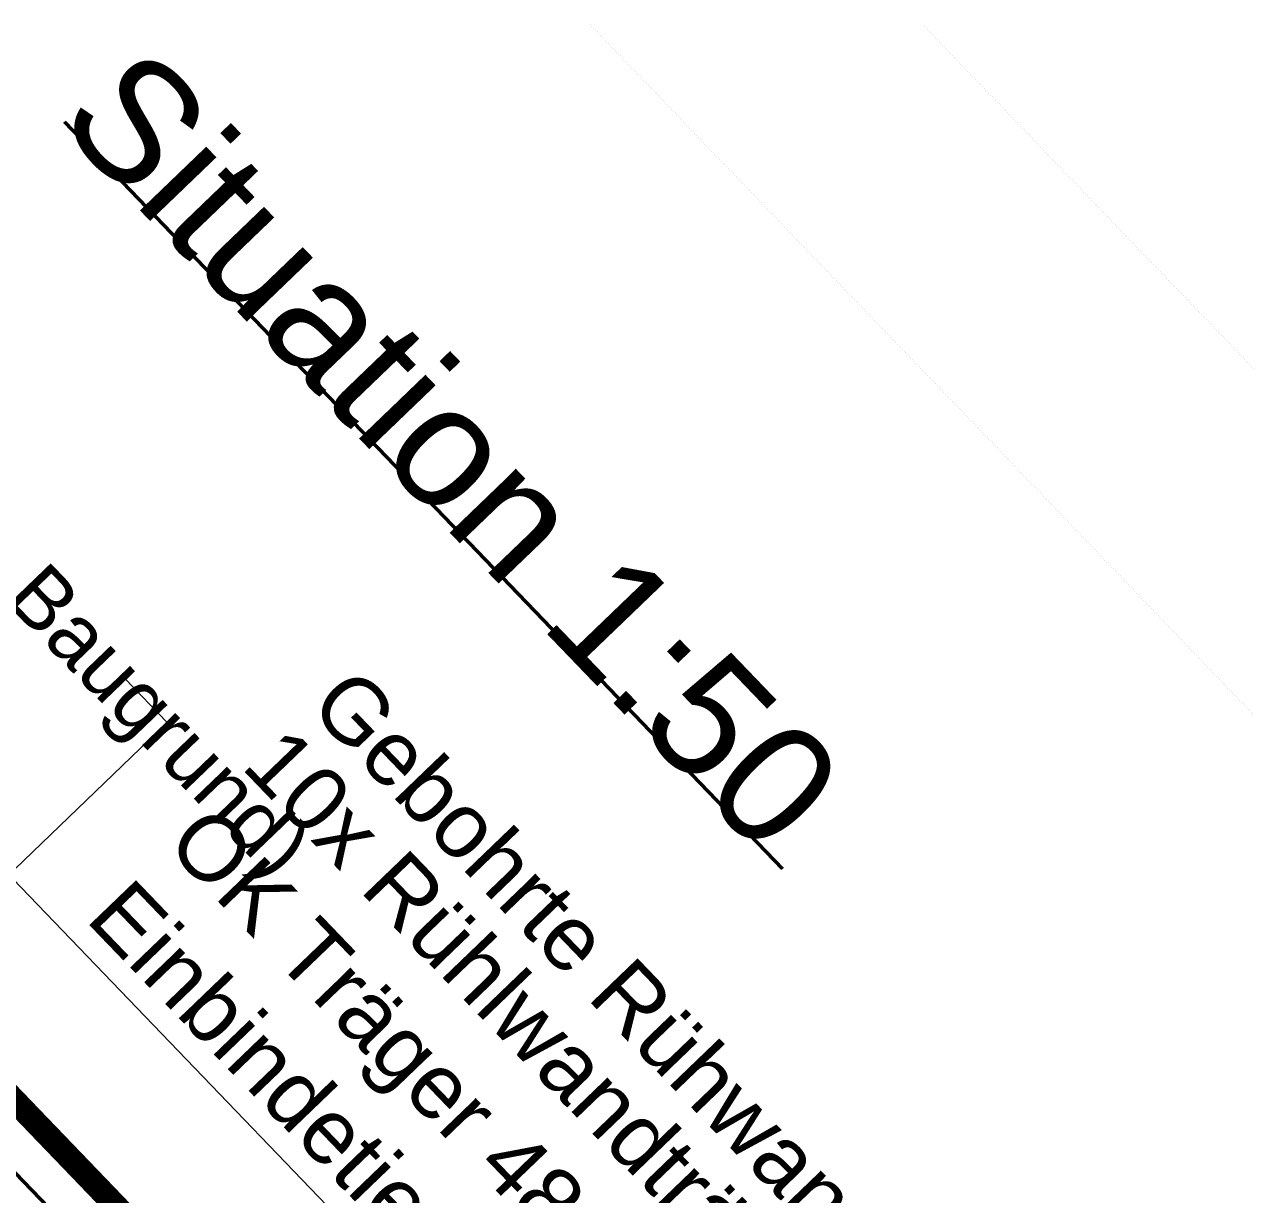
# Model space of a CAD drawing. Header units: metres. Extents: x 2687650.8 to 2687727.1, y 1234407.3 to 1234484.3.
# Drawn here: x 2687681.19 to 2687686.32, y 1234461.82 to 1234466.7 of the extents above; entities that cross this region are included whole.
import ezdxf

# ---------------------------------------------------------------- set-up
doc = ezdxf.new("R2010")
doc.units = ezdxf.units.M
doc.layers.add('PDF_060-Kataster_Hauptinfo.060', color=7, linetype='Continuous', true_color=0x7f7f7f)
doc.layers.add('PDF_062_Bauten.062 Bauteilschraffuren', color=7, linetype='Continuous', true_color=0x7f7f7f)
for name, color, linetype in [('PDF_AV_01611-Parzelle', 7, 'Continuous'), ('PDF_E_BETON', 7, 'Continuous'), ('PDF_E_Text', 7, 'Continuous'), ('PDF_Ebene 2', 7, 'Continuous'), ('PDF_Text', 7, 'Continuous')]:
    doc.layers.add(name, color=color, linetype=linetype)
doc.styles.add('PDF Arial', font='arial.ttf')

# ---------------------------------------------------------------- blocks, each defined once
blk = doc.blocks.new('A$C1c84ec86')
at = {"layer": 'PDF_060-Kataster_Hauptinfo.060', "lineweight": 18}
blk.add_lwpolyline([(2574.76, 2801.88), (1044.17, 2801.88)], dxfattribs=at)
at = {"layer": 'PDF_062_Bauten.062 Bauteilschraffuren', "lineweight": 18}
blk.add_lwpolyline([(3332.75, 2138.08), (3333.6, 2121.57), (3358.36, 1523.6), (3376.14, 1092.22), (3376.35, 1092.22), (3414.46, 173.57), (465.04, 388.84), (483.03, 548.65), (515.84, 1009.24), (643.69, 2809.29), (760.11, 2801.88), (1044.17, 2801.88), (2574.76, 2801.88)], dxfattribs=at)
at = {"layer": 'PDF_AV_01611-Parzelle', "lineweight": 0}
blk.add_lwpolyline([(2615.61, 2801.88, 9.95, 9.95, 0), (759.9, 2801.78, 9.95, 9.95, 0)], format="xyseb", dxfattribs=at)
at = {"layer": 'PDF_E_BETON', "lineweight": 18}
for points in [[(1373.74, 2957.04), (1399.14, 2957.04), (1399.14, 2749.18)], [(659.99, 2865.38), (2670.43, 2865.38)]]:
    blk.add_lwpolyline(points, dxfattribs=at)
at = {"layer": 'PDF_E_BETON', "lineweight": 50}
blk.add_lwpolyline([(645.59, 2594.66), (645.59, 2781.14), (2584.5, 2781.14), (2583.23, 2589.79)], dxfattribs=at)
at = {"layer": 'PDF_E_Text', "lineweight": 50}
blk.add_lwpolyline([(1188.74, 3099.91), (1621.18, 3099.91)], dxfattribs=at)
at = {"layer": 'PDF_Ebene 2', "lineweight": 20}
for points in [[(1408.67, 3386.3), (1408.67, 3386.3)], [(1409.72, 3386.3), (1409.72, 3386.3)], [(1410.57, 3386.3), (1410.57, 3386.3)], [(1411.63, 3386.3), (1411.63, 3386.3)], [(1412.69, 3386.3), (1412.69, 3386.3)], [(1413.75, 3386.3), (1413.75, 3386.3)], [(1414.59, 3386.3), (1414.59, 3386.3)], [(1415.65, 3386.3), (1415.65, 3386.3)], [(1416.71, 3386.3), (1416.71, 3386.3)], [(1417.77, 3386.3), (1417.77, 3386.3)], [(1418.62, 3386.3), (1418.62, 3386.3)], [(1419.67, 3386.3), (1419.67, 3386.3)], [(1420.73, 3386.3), (1420.73, 3386.3)], [(1421.58, 3386.3), (1421.58, 3386.3)], [(1422.64, 3386.3), (1422.64, 3386.3)], [(1423.7, 3386.3), (1423.7, 3386.3)], [(1424.75, 3386.3), (1424.75, 3386.3)], [(1425.6, 3386.3), (1425.6, 3386.3)], [(1426.66, 3386.3), (1426.66, 3386.3)], [(1427.72, 3386.3), (1427.72, 3386.3)], [(1428.78, 3386.3), (1428.78, 3386.3)], [(1429.62, 3386.3), (1429.62, 3386.3)], [(1430.68, 3386.3), (1430.68, 3386.3)], [(1431.74, 3386.3), (1431.74, 3386.3)], [(1432.59, 3386.3), (1432.59, 3386.3)], [(1433.64, 3386.3), (1433.64, 3386.3)], [(1434.7, 3386.3), (1434.7, 3386.3)], [(1435.76, 3386.3), (1435.76, 3386.3)], [(1436.61, 3386.3), (1436.61, 3386.3)], [(1437.67, 3386.3), (1437.67, 3386.3)], [(1438.72, 3386.3), (1438.72, 3386.3)], [(1439.78, 3386.3), (1439.78, 3386.3)], [(1440.63, 3386.3), (1440.63, 3386.3)], [(1441.69, 3386.3), (1441.69, 3386.3)], [(1442.75, 3386.3), (1442.75, 3386.3)], [(1443.59, 3386.3), (1443.59, 3386.3)], [(1444.65, 3386.3), (1444.65, 3386.3)], [(1445.71, 3386.3), (1445.71, 3386.3)], [(1446.77, 3386.3), (1446.77, 3386.3)], [(1447.61, 3386.3), (1447.61, 3386.3)], [(1448.67, 3386.3), (1448.67, 3386.3)], [(1449.73, 3386.3), (1449.73, 3386.3)], [(1450.58, 3386.3), (1450.58, 3386.3)], [(1451.64, 3386.3), (1451.64, 3386.3)], [(1452.69, 3386.3), (1452.69, 3386.3)], [(1453.75, 3386.3), (1453.75, 3386.3)], [(1454.6, 3386.3), (1454.6, 3386.3)], [(1455.66, 3386.3), (1455.66, 3386.3)], [(1456.72, 3386.3), (1456.72, 3386.3)], [(1457.77, 3386.3), (1457.77, 3386.3)], [(1458.62, 3386.3), (1458.62, 3386.3)], [(1459.68, 3386.3), (1459.68, 3386.3)], [(1460.74, 3386.3), (1460.74, 3386.3)], [(1461.58, 3386.3), (1461.58, 3386.3)], [(1462.64, 3386.3), (1462.64, 3386.3)], [(1463.7, 3386.3), (1463.7, 3386.3)], [(1464.76, 3386.3), (1464.76, 3386.3)], [(1465.61, 3386.3), (1465.61, 3386.3)], [(1466.66, 3386.3), (1466.66, 3386.3)], [(1467.72, 3386.3), (1467.72, 3386.3)], [(1468.78, 3386.3), (1468.78, 3386.3)], [(1469.63, 3386.3), (1469.63, 3386.3)], [(1470.69, 3386.3), (1470.69, 3386.3)], [(1471.74, 3386.3), (1471.74, 3386.3)], [(1472.59, 3386.3), (1472.59, 3386.3)], [(1473.65, 3386.3), (1473.65, 3386.3)], [(1474.71, 3386.3), (1474.71, 3386.3)], [(1475.77, 3386.3), (1475.77, 3386.3)], [(1476.61, 3386.3), (1476.61, 3386.3)], [(1477.67, 3386.3), (1477.67, 3386.3)], [(1478.73, 3386.3), (1478.73, 3386.3)], [(1479.58, 3386.3), (1479.58, 3386.3)], [(1480.63, 3386.3), (1480.63, 3386.3)], [(1481.69, 3386.3), (1481.69, 3386.3)], [(1482.75, 3386.3), (1482.75, 3386.3)], [(1483.6, 3386.3), (1483.6, 3386.3)], [(1484.66, 3386.3), (1484.66, 3386.3)], [(1485.71, 3386.3), (1485.71, 3386.3)], [(1486.77, 3386.3), (1486.77, 3386.3)], [(1487.62, 3386.3), (1487.62, 3386.3)], [(1488.68, 3386.3), (1488.68, 3386.3)], [(1489.74, 3386.3), (1489.74, 3386.3)], [(1490.58, 3386.3), (1490.58, 3386.3)], [(1491.64, 3386.3), (1491.64, 3386.3)], [(1492.7, 3386.3), (1492.7, 3386.3)], [(1493.76, 3386.3), (1493.76, 3386.3)], [(1494.6, 3386.3), (1494.6, 3386.3)], [(1495.66, 3386.3), (1495.66, 3386.3)], [(1496.72, 3386.3), (1496.72, 3386.3)], [(1497.78, 3386.3), (1497.78, 3386.3)], [(1498.63, 3386.3), (1498.63, 3386.3)], [(1499.68, 3386.3), (1499.68, 3386.3)], [(1500.74, 3386.3), (1500.74, 3386.3)], [(1501.59, 3386.3), (1501.59, 3386.3)], [(1502.65, 3386.3), (1502.65, 3386.3)], [(1503.71, 3386.3), (1503.71, 3386.3)], [(1504.76, 3386.3), (1504.76, 3386.3)], [(1505.61, 3386.3), (1505.61, 3386.3)], [(1506.67, 3386.3), (1506.67, 3386.3)], [(1507.73, 3386.3), (1507.73, 3386.3)], [(1508.57, 3386.3), (1508.57, 3386.3)], [(1509.63, 3386.3), (1509.63, 3386.3)], [(1510.69, 3386.3), (1510.69, 3386.3)], [(1511.75, 3386.3), (1511.75, 3386.3)], [(1512.6, 3386.3), (1512.6, 3386.3)], [(1513.66, 3386.3), (1513.66, 3386.3)], [(1514.71, 3386.3), (1514.71, 3386.3)], [(1515.77, 3386.3), (1515.77, 3386.3)], [(1516.62, 3386.3), (1516.62, 3386.3)], [(1517.68, 3386.3), (1517.68, 3386.3)], [(1518.74, 3386.3), (1518.74, 3386.3)], [(1519.58, 3386.3), (1519.58, 3386.3)], [(1520.64, 3386.3), (1520.64, 3386.3)], [(1521.7, 3386.3), (1521.7, 3386.3)], [(1522.76, 3386.3), (1522.76, 3386.3)], [(1523.6, 3386.3), (1523.6, 3386.3)], [(1524.66, 3386.3), (1524.66, 3386.3)], [(1525.72, 3386.3), (1525.72, 3386.3)], [(1526.78, 3386.3), (1526.78, 3386.3)], [(1527.63, 3386.3), (1527.63, 3386.3)], [(1528.68, 3386.3), (1528.68, 3386.3)], [(1529.74, 3386.3), (1529.74, 3386.3)], [(1530.59, 3386.3), (1530.59, 3386.3)], [(1531.65, 3386.3), (1531.65, 3386.3)], [(1532.71, 3386.3), (1532.71, 3386.3)], [(1533.76, 3386.3), (1533.76, 3386.3)], [(1534.61, 3386.3), (1534.61, 3386.3)], [(1535.67, 3386.3), (1535.67, 3386.3)], [(1536.73, 3386.3), (1536.73, 3386.3)], [(1537.79, 3386.3), (1537.79, 3386.3)], [(1538.63, 3386.3), (1538.63, 3386.3)], [(1539.69, 3386.3), (1539.69, 3386.3)], [(1540.75, 3386.3), (1540.75, 3386.3)], [(1541.6, 3386.3), (1541.6, 3386.3)], [(1542.65, 3386.3), (1542.65, 3386.3)], [(1543.71, 3386.3), (1543.71, 3386.3)], [(1544.77, 3386.3), (1544.77, 3386.3)], [(1545.62, 3386.3), (1545.62, 3386.3)], [(1546.68, 3386.3), (1546.68, 3386.3)], [(1547.73, 3386.3), (1547.73, 3386.3)], [(1548.58, 3386.3), (1548.58, 3386.3)], [(1549.64, 3386.3), (1549.64, 3386.3)], [(1550.7, 3386.3), (1550.7, 3386.3)], [(1551.76, 3386.3), (1551.76, 3386.3)], [(1552.6, 3386.3), (1552.6, 3386.3)], [(1553.66, 3386.3), (1553.66, 3386.3)], [(1554.72, 3386.3), (1554.72, 3386.3)], [(1555.78, 3386.3), (1555.78, 3386.3)], [(1556.62, 3386.3), (1556.62, 3386.3)], [(1557.68, 3386.3), (1557.68, 3386.3)], [(1558.74, 3386.3), (1558.74, 3386.3)], [(1559.59, 3386.3), (1559.59, 3386.3)], [(1560.65, 3386.3), (1560.65, 3386.3)], [(1561.7, 3386.3), (1561.7, 3386.3)], [(1562.76, 3386.3), (1562.76, 3386.3)], [(1563.61, 3386.3), (1563.61, 3386.3)], [(1564.67, 3386.3), (1564.67, 3386.3)], [(1565.73, 3386.3), (1565.73, 3386.3)], [(1566.78, 3386.3), (1566.78, 3386.3)], [(1567.63, 3386.3), (1567.63, 3386.3)], [(1568.69, 3386.3), (1568.69, 3386.3)], [(1569.75, 3386.3), (1569.75, 3386.3)], [(1570.59, 3386.3), (1570.59, 3386.3)], [(1571.65, 3386.3), (1571.65, 3386.3)], [(1572.71, 3386.3), (1572.71, 3386.3)], [(1573.77, 3386.3), (1573.77, 3386.3)], [(1574.62, 3386.3), (1574.62, 3386.3)], [(1575.67, 3386.3), (1575.67, 3386.3)], [(1576.73, 3386.3), (1576.73, 3386.3)], [(1577.58, 3386.3), (1577.58, 3386.3)], [(1578.64, 3386.3), (1578.64, 3386.3)], [(1579.7, 3386.3), (1579.7, 3386.3)], [(1580.75, 3386.3), (1580.75, 3386.3)], [(1581.6, 3386.3), (1581.6, 3386.3)], [(1582.66, 3386.3), (1582.66, 3386.3)], [(1583.72, 3386.3), (1583.72, 3386.3)], [(1584.78, 3386.3), (1584.78, 3386.3)], [(1585.62, 3386.3), (1585.62, 3386.3)], [(1586.68, 3386.3), (1586.68, 3386.3)], [(1587.74, 3386.3), (1587.74, 3386.3)], [(1588.59, 3386.3), (1588.59, 3386.3)], [(1589.64, 3386.3), (1589.64, 3386.3)], [(1590.7, 3386.3), (1590.7, 3386.3)], [(1591.76, 3386.3), (1591.76, 3386.3)], [(1592.61, 3386.3), (1592.61, 3386.3)], [(1593.67, 3386.3), (1593.67, 3386.3)], [(1594.72, 3386.3), (1594.72, 3386.3)], [(1595.78, 3386.3), (1595.78, 3386.3)], [(1596.63, 3386.3), (1596.63, 3386.3)], [(1597.69, 3386.3), (1597.69, 3386.3)], [(1598.75, 3386.3), (1598.75, 3386.3)], [(1599.59, 3386.3), (1599.59, 3386.3)], [(1600.65, 3386.3), (1600.65, 3386.3)], [(1601.71, 3386.3), (1601.71, 3386.3)], [(1602.77, 3386.3), (1602.77, 3386.3)], [(1603.61, 3386.3), (1603.61, 3386.3)], [(1604.67, 3386.3), (1604.67, 3386.3)], [(1605.73, 3386.3), (1605.73, 3386.3)], [(1606.79, 3386.3), (1606.79, 3386.3)], [(1311.72, 3286.18), (1311.72, 3286.18)], [(1312.57, 3286.18), (1312.57, 3286.18)], [(1313.63, 3286.18), (1313.63, 3286.18)], [(1314.68, 3286.18), (1314.68, 3286.18)], [(1315.74, 3286.18), (1315.74, 3286.18)], [(1316.59, 3286.18), (1316.59, 3286.18)], [(1317.65, 3286.18), (1317.65, 3286.18)], [(1318.71, 3286.18), (1318.71, 3286.18)], [(1319.76, 3286.18), (1319.76, 3286.18)], [(1320.61, 3286.18), (1320.61, 3286.18)], [(1321.67, 3286.18), (1321.67, 3286.18)], [(1322.73, 3286.18), (1322.73, 3286.18)], [(1323.58, 3286.18), (1323.58, 3286.18)], [(1324.63, 3286.18), (1324.63, 3286.18)], [(1325.69, 3286.18), (1325.69, 3286.18)], [(1326.75, 3286.18), (1326.75, 3286.18)], [(1327.6, 3286.18), (1327.6, 3286.18)], [(1328.66, 3286.18), (1328.66, 3286.18)], [(1329.71, 3286.18), (1329.71, 3286.18)], [(1330.77, 3286.18), (1330.77, 3286.18)], [(1331.62, 3286.18), (1331.62, 3286.18)], [(1332.68, 3286.18), (1332.68, 3286.18)], [(1333.74, 3286.18), (1333.74, 3286.18)], [(1334.58, 3286.18), (1334.58, 3286.18)], [(1335.64, 3286.18), (1335.64, 3286.18)], [(1336.7, 3286.18), (1336.7, 3286.18)], [(1337.76, 3286.18), (1337.76, 3286.18)], [(1338.6, 3286.18), (1338.6, 3286.18)], [(1339.66, 3286.18), (1339.66, 3286.18)], [(1340.72, 3286.18), (1340.72, 3286.18)], [(1341.78, 3286.18), (1341.78, 3286.18)], [(1342.63, 3286.18), (1342.63, 3286.18)], [(1343.68, 3286.18), (1343.68, 3286.18)], [(1344.74, 3286.18), (1344.74, 3286.18)], [(1345.59, 3286.18), (1345.59, 3286.18)], [(1346.65, 3286.18), (1346.65, 3286.18)], [(1347.71, 3286.18), (1347.71, 3286.18)], [(1348.76, 3286.18), (1348.76, 3286.18)], [(1349.61, 3286.18), (1349.61, 3286.18)], [(1350.67, 3286.18), (1350.67, 3286.18)], [(1351.73, 3286.18), (1351.73, 3286.18)], [(1352.57, 3286.18), (1352.57, 3286.18)], [(1353.63, 3286.18), (1353.63, 3286.18)], [(1354.69, 3286.18), (1354.69, 3286.18)], [(1355.75, 3286.18), (1355.75, 3286.18)], [(1356.6, 3286.18), (1356.6, 3286.18)], [(1357.65, 3286.18), (1357.65, 3286.18)], [(1358.71, 3286.18), (1358.71, 3286.18)], [(1359.77, 3286.18), (1359.77, 3286.18)], [(1360.62, 3286.18), (1360.62, 3286.18)], [(1361.68, 3286.18), (1361.68, 3286.18)], [(1362.73, 3286.18), (1362.73, 3286.18)], [(1363.58, 3286.18), (1363.58, 3286.18)], [(1364.64, 3286.18), (1364.64, 3286.18)], [(1365.7, 3286.18), (1365.7, 3286.18)], [(1366.76, 3286.18), (1366.76, 3286.18)], [(1367.6, 3286.18), (1367.6, 3286.18)], [(1368.66, 3286.18), (1368.66, 3286.18)], [(1369.72, 3286.18), (1369.72, 3286.18)], [(1370.78, 3286.18), (1370.78, 3286.18)], [(1371.62, 3286.18), (1371.62, 3286.18)], [(1372.68, 3286.18), (1372.68, 3286.18)], [(1373.74, 3286.18), (1373.74, 3286.18)], [(1374.59, 3286.18), (1374.59, 3286.18)], [(1375.65, 3286.18), (1375.65, 3286.18)], [(1376.7, 3286.18), (1376.7, 3286.18)], [(1377.76, 3286.18), (1377.76, 3286.18)], [(1378.61, 3286.18), (1378.61, 3286.18)], [(1379.67, 3286.18), (1379.67, 3286.18)], [(1380.73, 3286.18), (1380.73, 3286.18)], [(1381.57, 3286.18), (1381.57, 3286.18)], [(1382.63, 3286.18), (1382.63, 3286.18)], [(1383.69, 3286.18), (1383.69, 3286.18)], [(1384.75, 3286.18), (1384.75, 3286.18)], [(1385.59, 3286.18), (1385.59, 3286.18)], [(1386.65, 3286.18), (1386.65, 3286.18)], [(1387.71, 3286.18), (1387.71, 3286.18)], [(1388.77, 3286.18), (1388.77, 3286.18)], [(1389.62, 3286.18), (1389.62, 3286.18)], [(1390.67, 3286.18), (1390.67, 3286.18)], [(1391.73, 3286.18), (1391.73, 3286.18)], [(1392.58, 3286.18), (1392.58, 3286.18)], [(1393.64, 3286.18), (1393.64, 3286.18)], [(1394.7, 3286.18), (1394.7, 3286.18)], [(1395.75, 3286.18), (1395.75, 3286.18)], [(1396.6, 3286.18), (1396.6, 3286.18)], [(1397.66, 3286.18), (1397.66, 3286.18)], [(1398.72, 3286.18), (1398.72, 3286.18)], [(1399.78, 3286.18), (1399.78, 3286.18)], [(1400.62, 3286.18), (1400.62, 3286.18)], [(1401.68, 3286.18), (1401.68, 3286.18)], [(1402.74, 3286.18), (1402.74, 3286.18)], [(1403.59, 3286.18), (1403.59, 3286.18)], [(1404.64, 3286.18), (1404.64, 3286.18)], [(1405.7, 3286.18), (1405.7, 3286.18)], [(1406.76, 3286.18), (1406.76, 3286.18)], [(1407.61, 3286.18), (1407.61, 3286.18)], [(1408.67, 3286.18), (1408.67, 3286.18)], [(1409.72, 3286.18), (1409.72, 3286.18)], [(1410.57, 3286.18), (1410.57, 3286.18)], [(1411.63, 3286.18), (1411.63, 3286.18)], [(1412.69, 3286.18), (1412.69, 3286.18)], [(1413.75, 3286.18), (1413.75, 3286.18)], [(1414.59, 3286.18), (1414.59, 3286.18)], [(1415.65, 3286.18), (1415.65, 3286.18)], [(1416.71, 3286.18), (1416.71, 3286.18)], [(1417.77, 3286.18), (1417.77, 3286.18)], [(1418.62, 3286.18), (1418.62, 3286.18)], [(1419.67, 3286.18), (1419.67, 3286.18)], [(1420.73, 3286.18), (1420.73, 3286.18)], [(1421.58, 3286.18), (1421.58, 3286.18)], [(1422.64, 3286.18), (1422.64, 3286.18)], [(1423.7, 3286.18), (1423.7, 3286.18)], [(1424.75, 3286.18), (1424.75, 3286.18)], [(1425.6, 3286.18), (1425.6, 3286.18)], [(1426.66, 3286.18), (1426.66, 3286.18)], [(1427.72, 3286.18), (1427.72, 3286.18)], [(1428.78, 3286.18), (1428.78, 3286.18)], [(1429.62, 3286.18), (1429.62, 3286.18)], [(1430.68, 3286.18), (1430.68, 3286.18)], [(1431.74, 3286.18), (1431.74, 3286.18)], [(1432.59, 3286.18), (1432.59, 3286.18)], [(1433.64, 3286.18), (1433.64, 3286.18)], [(1434.7, 3286.18), (1434.7, 3286.18)], [(1435.76, 3286.18), (1435.76, 3286.18)], [(1436.61, 3286.18), (1436.61, 3286.18)], [(1437.67, 3286.18), (1437.67, 3286.18)], [(1438.72, 3286.18), (1438.72, 3286.18)], [(1439.78, 3286.18), (1439.78, 3286.18)], [(1440.63, 3286.18), (1440.63, 3286.18)], [(1441.69, 3286.18), (1441.69, 3286.18)], [(1442.75, 3286.18), (1442.75, 3286.18)], [(1443.59, 3286.18), (1443.59, 3286.18)], [(1444.65, 3286.18), (1444.65, 3286.18)], [(1445.71, 3286.18), (1445.71, 3286.18)], [(1446.77, 3286.18), (1446.77, 3286.18)], [(1447.61, 3286.18), (1447.61, 3286.18)], [(1448.67, 3286.18), (1448.67, 3286.18)], [(1449.73, 3286.18), (1449.73, 3286.18)], [(1450.58, 3286.18), (1450.58, 3286.18)], [(1451.64, 3286.18), (1451.64, 3286.18)], [(1452.69, 3286.18), (1452.69, 3286.18)], [(1453.75, 3286.18), (1453.75, 3286.18)], [(1454.6, 3286.18), (1454.6, 3286.18)], [(1455.66, 3286.18), (1455.66, 3286.18)], [(1456.72, 3286.18), (1456.72, 3286.18)], [(1457.77, 3286.18), (1457.77, 3286.18)], [(1458.62, 3286.18), (1458.62, 3286.18)], [(1459.68, 3286.18), (1459.68, 3286.18)], [(1460.74, 3286.18), (1460.74, 3286.18)], [(1461.58, 3286.18), (1461.58, 3286.18)], [(1462.64, 3286.18), (1462.64, 3286.18)], [(1463.7, 3286.18), (1463.7, 3286.18)], [(1464.76, 3286.18), (1464.76, 3286.18)], [(1465.61, 3286.18), (1465.61, 3286.18)], [(1466.66, 3286.18), (1466.66, 3286.18)], [(1467.72, 3286.18), (1467.72, 3286.18)], [(1468.78, 3286.18), (1468.78, 3286.18)], [(1469.63, 3286.18), (1469.63, 3286.18)], [(1470.69, 3286.18), (1470.69, 3286.18)], [(1471.74, 3286.18), (1471.74, 3286.18)], [(1472.59, 3286.18), (1472.59, 3286.18)], [(1473.65, 3286.18), (1473.65, 3286.18)], [(1474.71, 3286.18), (1474.71, 3286.18)], [(1475.77, 3286.18), (1475.77, 3286.18)], [(1476.61, 3286.18), (1476.61, 3286.18)], [(1477.67, 3286.18), (1477.67, 3286.18)], [(1478.73, 3286.18), (1478.73, 3286.18)], [(1479.58, 3286.18), (1479.58, 3286.18)], [(1480.63, 3286.18), (1480.63, 3286.18)], [(1481.69, 3286.18), (1481.69, 3286.18)], [(1482.75, 3286.18), (1482.75, 3286.18)], [(1483.6, 3286.18), (1483.6, 3286.18)], [(1484.66, 3286.18), (1484.66, 3286.18)], [(1485.71, 3286.18), (1485.71, 3286.18)], [(1486.77, 3286.18), (1486.77, 3286.18)], [(1487.62, 3286.18), (1487.62, 3286.18)], [(1488.68, 3286.18), (1488.68, 3286.18)], [(1489.74, 3286.18), (1489.74, 3286.18)], [(1490.58, 3286.18), (1490.58, 3286.18)], [(1491.64, 3286.18), (1491.64, 3286.18)], [(1492.7, 3286.18), (1492.7, 3286.18)], [(1493.76, 3286.18), (1493.76, 3286.18)], [(1494.6, 3286.18), (1494.6, 3286.18)], [(1495.66, 3286.18), (1495.66, 3286.18)], [(1496.72, 3286.18), (1496.72, 3286.18)], [(1497.78, 3286.18), (1497.78, 3286.18)], [(1498.63, 3286.18), (1498.63, 3286.18)], [(1499.68, 3286.18), (1499.68, 3286.18)], [(1500.74, 3286.18), (1500.74, 3286.18)], [(1501.59, 3286.18), (1501.59, 3286.18)], [(1502.65, 3286.18), (1502.65, 3286.18)], [(1503.71, 3286.18), (1503.71, 3286.18)], [(1504.76, 3286.18), (1504.76, 3286.18)], [(1505.61, 3286.18), (1505.61, 3286.18)], [(1506.67, 3286.18), (1506.67, 3286.18)], [(1507.73, 3286.18), (1507.73, 3286.18)], [(1508.57, 3286.18), (1508.57, 3286.18)], [(1509.63, 3286.18), (1509.63, 3286.18)], [(1510.69, 3286.18), (1510.69, 3286.18)], [(1511.75, 3286.18), (1511.75, 3286.18)], [(1512.6, 3286.18), (1512.6, 3286.18)], [(1513.66, 3286.18), (1513.66, 3286.18)], [(1514.71, 3286.18), (1514.71, 3286.18)], [(1515.77, 3286.18), (1515.77, 3286.18)], [(1516.62, 3286.18), (1516.62, 3286.18)], [(1517.68, 3286.18), (1517.68, 3286.18)], [(1518.74, 3286.18), (1518.74, 3286.18)], [(1519.58, 3286.18), (1519.58, 3286.18)], [(1520.64, 3286.18), (1520.64, 3286.18)], [(1521.7, 3286.18), (1521.7, 3286.18)], [(1522.76, 3286.18), (1522.76, 3286.18)], [(1523.6, 3286.18), (1523.6, 3286.18)], [(1524.66, 3286.18), (1524.66, 3286.18)], [(1525.72, 3286.18), (1525.72, 3286.18)], [(1526.78, 3286.18), (1526.78, 3286.18)], [(1527.63, 3286.18), (1527.63, 3286.18)], [(1528.68, 3286.18), (1528.68, 3286.18)], [(1529.74, 3286.18), (1529.74, 3286.18)], [(1530.59, 3286.18), (1530.59, 3286.18)], [(1531.65, 3286.18), (1531.65, 3286.18)], [(1532.71, 3286.18), (1532.71, 3286.18)], [(1533.76, 3286.18), (1533.76, 3286.18)], [(1534.61, 3286.18), (1534.61, 3286.18)], [(1535.67, 3286.18), (1535.67, 3286.18)], [(1536.73, 3286.18), (1536.73, 3286.18)], [(1537.79, 3286.18), (1537.79, 3286.18)], [(1538.63, 3286.18), (1538.63, 3286.18)], [(1539.69, 3286.18), (1539.69, 3286.18)], [(1540.75, 3286.18), (1540.75, 3286.18)], [(1541.6, 3286.18), (1541.6, 3286.18)], [(1542.65, 3286.18), (1542.65, 3286.18)], [(1543.71, 3286.18), (1543.71, 3286.18)], [(1544.77, 3286.18), (1544.77, 3286.18)], [(1545.62, 3286.18), (1545.62, 3286.18)], [(1546.68, 3286.18), (1546.68, 3286.18)], [(1547.73, 3286.18), (1547.73, 3286.18)], [(1548.58, 3286.18), (1548.58, 3286.18)], [(1549.64, 3286.18), (1549.64, 3286.18)], [(1550.7, 3286.18), (1550.7, 3286.18)], [(1551.76, 3286.18), (1551.76, 3286.18)], [(1552.6, 3286.18), (1552.6, 3286.18)], [(1553.66, 3286.18), (1553.66, 3286.18)], [(1554.72, 3286.18), (1554.72, 3286.18)], [(1555.78, 3286.18), (1555.78, 3286.18)], [(1556.62, 3286.18), (1556.62, 3286.18)], [(1557.68, 3286.18), (1557.68, 3286.18)], [(1558.74, 3286.18), (1558.74, 3286.18)], [(1559.59, 3286.18), (1559.59, 3286.18)], [(1560.65, 3286.18), (1560.65, 3286.18)], [(1561.7, 3286.18), (1561.7, 3286.18)], [(1562.76, 3286.18), (1562.76, 3286.18)], [(1563.61, 3286.18), (1563.61, 3286.18)], [(1564.67, 3286.18), (1564.67, 3286.18)], [(1565.73, 3286.18), (1565.73, 3286.18)], [(1566.78, 3286.18), (1566.78, 3286.18)], [(1567.63, 3286.18), (1567.63, 3286.18)], [(1568.69, 3286.18), (1568.69, 3286.18)], [(1569.75, 3286.18), (1569.75, 3286.18)], [(1570.59, 3286.18), (1570.59, 3286.18)], [(1571.65, 3286.18), (1571.65, 3286.18)], [(1572.71, 3286.18), (1572.71, 3286.18)], [(1573.77, 3286.18), (1573.77, 3286.18)], [(1574.62, 3286.18), (1574.62, 3286.18)], [(1575.67, 3286.18), (1575.67, 3286.18)], [(1576.73, 3286.18), (1576.73, 3286.18)], [(1577.58, 3286.18), (1577.58, 3286.18)], [(1578.64, 3286.18), (1578.64, 3286.18)], [(1579.7, 3286.18), (1579.7, 3286.18)], [(1580.75, 3286.18), (1580.75, 3286.18)], [(1581.6, 3286.18), (1581.6, 3286.18)], [(1582.66, 3286.18), (1582.66, 3286.18)], [(1583.72, 3286.18), (1583.72, 3286.18)], [(1584.78, 3286.18), (1584.78, 3286.18)], [(1585.62, 3286.18), (1585.62, 3286.18)], [(1586.68, 3286.18), (1586.68, 3286.18)], [(1587.74, 3286.18), (1587.74, 3286.18)], [(1588.59, 3286.18), (1588.59, 3286.18)], [(1589.64, 3286.18), (1589.64, 3286.18)], [(1590.7, 3286.18), (1590.7, 3286.18)], [(1591.76, 3286.18), (1591.76, 3286.18)], [(1592.61, 3286.18), (1592.61, 3286.18)], [(1593.67, 3286.18), (1593.67, 3286.18)], [(1594.72, 3286.18), (1594.72, 3286.18)], [(1595.78, 3286.18), (1595.78, 3286.18)], [(1596.63, 3286.18), (1596.63, 3286.18)], [(1597.69, 3286.18), (1597.69, 3286.18)], [(1598.75, 3286.18), (1598.75, 3286.18)], [(1599.59, 3286.18), (1599.59, 3286.18)], [(1600.65, 3286.18), (1600.65, 3286.18)], [(1601.71, 3286.18), (1601.71, 3286.18)], [(1602.77, 3286.18), (1602.77, 3286.18)], [(1603.61, 3286.18), (1603.61, 3286.18)], [(1604.67, 3286.18), (1604.67, 3286.18)], [(1605.73, 3286.18), (1605.73, 3286.18)], [(1606.79, 3286.18), (1606.79, 3286.18)], [(1607.64, 3286.18), (1607.64, 3286.18)], [(1608.7, 3286.18), (1608.7, 3286.18)], [(1609.75, 3286.18), (1609.75, 3286.18)], [(1610.6, 3286.18), (1610.6, 3286.18)], [(1611.66, 3286.18), (1611.66, 3286.18)], [(1612.72, 3286.18), (1612.72, 3286.18)], [(1613.78, 3286.18), (1613.78, 3286.18)], [(1614.62, 3286.18), (1614.62, 3286.18)], [(1615.68, 3286.18), (1615.68, 3286.18)], [(1616.74, 3286.18), (1616.74, 3286.18)], [(1617.59, 3286.18), (1617.59, 3286.18)], [(1618.64, 3286.18), (1618.64, 3286.18)], [(1619.7, 3286.18), (1619.7, 3286.18)], [(1620.76, 3286.18), (1620.76, 3286.18)], [(1621.61, 3286.18), (1621.61, 3286.18)], [(1622.67, 3286.18), (1622.67, 3286.18)], [(1623.72, 3286.18), (1623.72, 3286.18)], [(1624.78, 3286.18), (1624.78, 3286.18)], [(1625.63, 3286.18), (1625.63, 3286.18)], [(1626.69, 3286.18), (1626.69, 3286.18)], [(1627.75, 3286.18), (1627.75, 3286.18)], [(1628.59, 3286.18), (1628.59, 3286.18)], [(1629.65, 3286.18), (1629.65, 3286.18)], [(1630.71, 3286.18), (1630.71, 3286.18)], [(1631.77, 3286.18), (1631.77, 3286.18)], [(1632.61, 3286.18), (1632.61, 3286.18)], [(1633.67, 3286.18), (1633.67, 3286.18)], [(1634.73, 3286.18), (1634.73, 3286.18)], [(1635.79, 3286.18), (1635.79, 3286.18)], [(1636.64, 3286.18), (1636.64, 3286.18)], [(1637.69, 3286.18), (1637.69, 3286.18)], [(1638.75, 3286.18), (1638.75, 3286.18)], [(1639.6, 3286.18), (1639.6, 3286.18)], [(1640.66, 3286.18), (1640.66, 3286.18)], [(1641.72, 3286.18), (1641.72, 3286.18)], [(1642.77, 3286.18), (1642.77, 3286.18)], [(1643.62, 3286.18), (1643.62, 3286.18)], [(1644.68, 3286.18), (1644.68, 3286.18)], [(1645.74, 3286.18), (1645.74, 3286.18)], [(1646.58, 3286.18), (1646.58, 3286.18)], [(1647.64, 3286.18), (1647.64, 3286.18)], [(1648.7, 3286.18), (1648.7, 3286.18)], [(1649.76, 3286.18), (1649.76, 3286.18)], [(1650.61, 3286.18), (1650.61, 3286.18)], [(1651.66, 3286.18), (1651.66, 3286.18)], [(1652.72, 3286.18), (1652.72, 3286.18)], [(1653.78, 3286.18), (1653.78, 3286.18)], [(1654.63, 3286.18), (1654.63, 3286.18)], [(1655.69, 3286.18), (1655.69, 3286.18)], [(1656.74, 3286.18), (1656.74, 3286.18)], [(1657.59, 3286.18), (1657.59, 3286.18)], [(1658.65, 3286.18), (1658.65, 3286.18)], [(1659.71, 3286.18), (1659.71, 3286.18)], [(1660.77, 3286.18), (1660.77, 3286.18)], [(1661.61, 3286.18), (1661.61, 3286.18)], [(1662.67, 3286.18), (1662.67, 3286.18)], [(1663.73, 3286.18), (1663.73, 3286.18)], [(1664.79, 3286.18), (1664.79, 3286.18)], [(1665.63, 3286.18), (1665.63, 3286.18)], [(1666.69, 3286.18), (1666.69, 3286.18)], [(1667.75, 3286.18), (1667.75, 3286.18)], [(1668.6, 3286.18), (1668.6, 3286.18)], [(1669.66, 3286.18), (1669.66, 3286.18)], [(1670.71, 3286.18), (1670.71, 3286.18)], [(1671.77, 3286.18), (1671.77, 3286.18)], [(1672.62, 3286.18), (1672.62, 3286.18)], [(1673.68, 3286.18), (1673.68, 3286.18)], [(1674.74, 3286.18), (1674.74, 3286.18)], [(1675.58, 3286.18), (1675.58, 3286.18)], [(1676.64, 3286.18), (1676.64, 3286.18)], [(1677.7, 3286.18), (1677.7, 3286.18)], [(1678.76, 3286.18), (1678.76, 3286.18)], [(1679.6, 3286.18), (1679.6, 3286.18)], [(1680.66, 3286.18), (1680.66, 3286.18)], [(1681.72, 3286.18), (1681.72, 3286.18)], [(1682.78, 3286.18), (1682.78, 3286.18)], [(1683.63, 3286.18), (1683.63, 3286.18)], [(1684.68, 3286.18), (1684.68, 3286.18)], [(1685.74, 3286.18), (1685.74, 3286.18)], [(1686.59, 3286.18), (1686.59, 3286.18)], [(1687.65, 3286.18), (1687.65, 3286.18)], [(1688.71, 3286.18), (1688.71, 3286.18)], [(1689.76, 3286.18), (1689.76, 3286.18)], [(1690.61, 3286.18), (1690.61, 3286.18)], [(1691.67, 3286.18), (1691.67, 3286.18)], [(1692.73, 3286.18), (1692.73, 3286.18)], [(1693.79, 3286.18), (1693.79, 3286.18)], [(1694.63, 3286.18), (1694.63, 3286.18)], [(1695.69, 3286.18), (1695.69, 3286.18)], [(1696.75, 3286.18), (1696.75, 3286.18)], [(1697.6, 3286.18), (1697.6, 3286.18)], [(1698.65, 3286.18), (1698.65, 3286.18)], [(1699.71, 3286.18), (1699.71, 3286.18)], [(1700.77, 3286.18), (1700.77, 3286.18)], [(1701.62, 3286.18), (1701.62, 3286.18)], [(1702.68, 3286.18), (1702.68, 3286.18)], [(1703.74, 3286.18), (1703.74, 3286.18)], [(1704.79, 3286.18), (1704.79, 3286.18)], [(1705.64, 3286.18), (1705.64, 3286.18)], [(1706.7, 3286.18), (1706.7, 3286.18)], [(1707.76, 3286.18), (1707.76, 3286.18)], [(1708.6, 3286.18), (1708.6, 3286.18)], [(1709.66, 3286.18), (1709.66, 3286.18)], [(1710.72, 3286.18), (1710.72, 3286.18)]]:
    blk.add_lwpolyline(points, dxfattribs=at)
at = {"layer": 'PDF_Text', "attachment_point": 7, "style": 'PDF Arial'}
for s, insert, char_height in [('Situation 1:50', (1185.99, 3096.26), 50.0002), ('Gebohrte Rühwand', (1435.34, 3003.03), 27.0014), ('10x Rühlwandträger HEB 240, L=9.10m', (1433.64, 2957.94), 27.0014), ('(Ausführung abhängig von Baugrund)', (895.37, 2935.52), 25.0012), ('OK Träger 481.20 M.ü.M', (1435.34, 2912.43), 27.0014), ('Einbindetiefe Trägerfuss min. 2.50m', (1434.49, 2866.93), 27.0014)]:
    blk.add_mtext(s, dxfattribs=dict(at, insert=insert, char_height=char_height))

msp = doc.modelspace()

# ---------------------------------------------------------------- block references
at = {"xscale": 0.01, "yscale": 0.01, "zscale": 0.01, "rotation": 313.8734409291175}
msp.add_blockref('A$C1c84ec86', (2687650.7677, 1234453.3784), dxfattribs=at)

doc.saveas('drawing.dxf')
